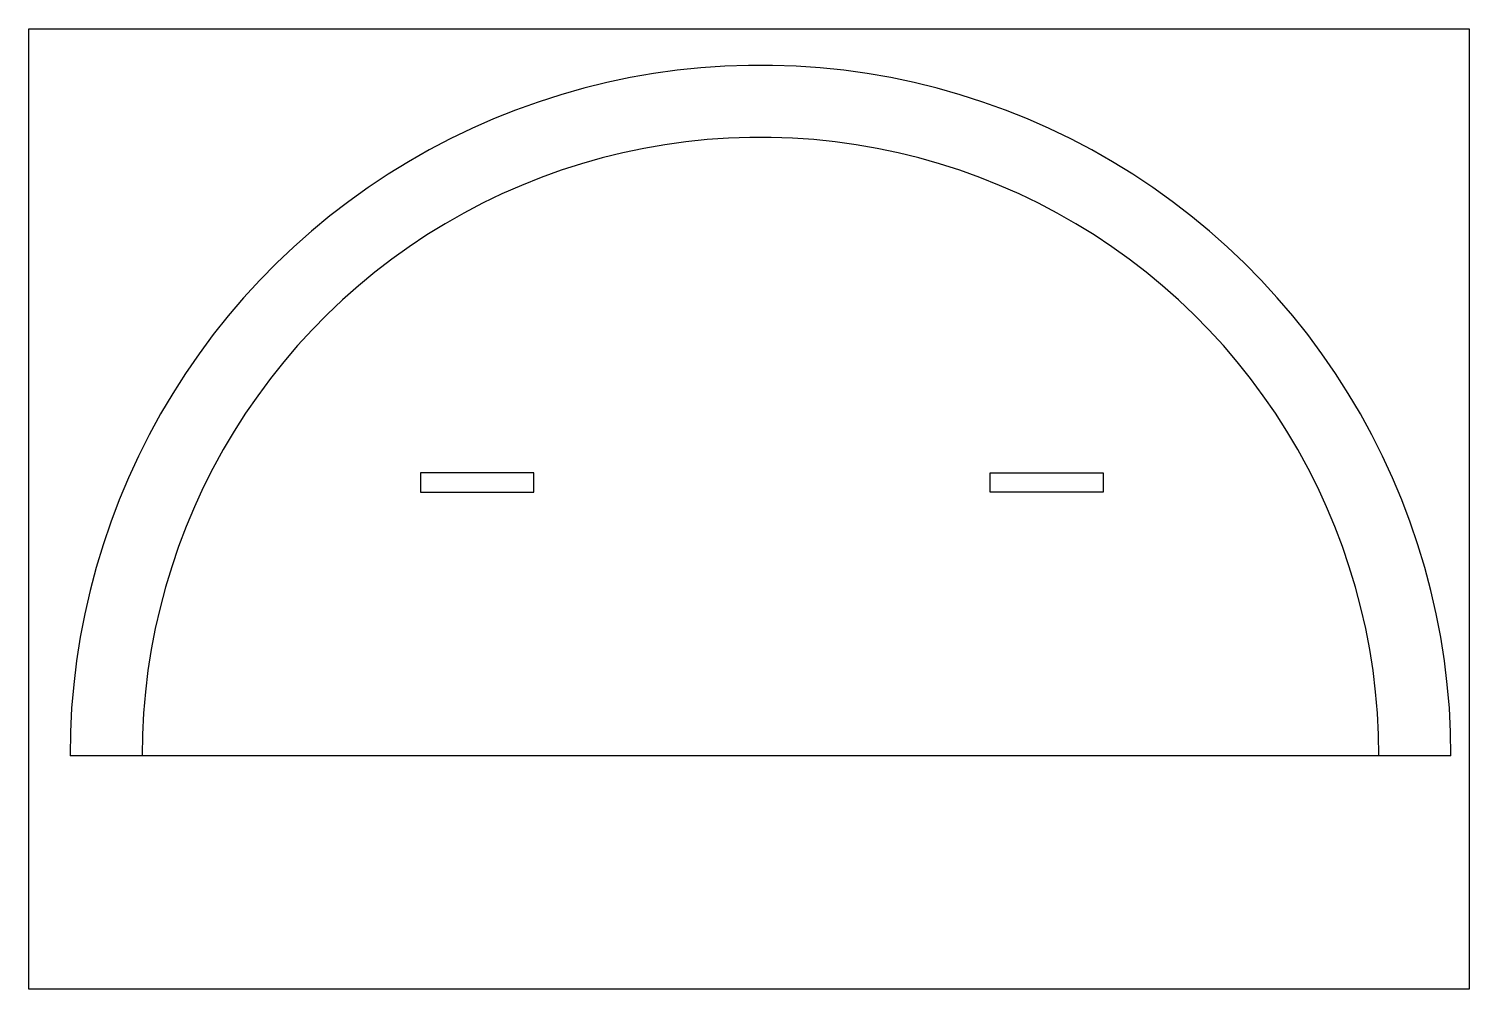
# Model space of a CAD drawing. Header units: millimetres. Extents: x 35122 to 36022, y -8710 to -8110.
import ezdxf

# ---------------------------------------------------------------- set-up
doc = ezdxf.new("R2010")
doc.units = ezdxf.units.MM
doc.header["$MEASUREMENT"] = 0
for name, color, linetype, true_color in [('90X60', 6, 'Continuous', 0xff00ff), ('CORTE', 172, 'Continuous', 0x0000bf), ('GRABADO', 1, 'Continuous', 0xff0000)]:
    doc.layers.add(name, color=color, linetype=linetype, true_color=true_color)

msp = doc.modelspace()

# ---------------------------------------------------------------- linework, layer by layer
at = {"layer": '90X60'}
for p, q in [((35121.84, -8710.16), (35121.84, -8110.16)), ((35121.84, -8110.16), (36021.84, -8110.16)), ((36021.84, -8110.16), (36021.84, -8710.16)), ((36021.84, -8710.16), (35121.84, -8710.16))]:
    msp.add_line(p, q, dxfattribs=at)
at = {"layer": 'CORTE'}
for p, q in [((35541.84, -8134.52), (35527.02, -8136.06)), ((35556.7, -8133.5), (35541.84, -8134.52)), ((35571.58, -8132.98), (35556.7, -8133.5)), ((35586.48, -8132.98), (35571.58, -8132.98)), ((35601.36, -8133.5), (35586.48, -8132.98)), ((35616.22, -8134.52), (35601.36, -8133.5)), ((35631.03, -8136.06), (35616.22, -8134.52)), ((35483.02, -8143.73), (35468.56, -8147.3)), ((35497.6, -8140.67), (35483.02, -8143.73)), ((35512.27, -8138.11), (35497.6, -8140.67)), ((35527.02, -8136.06), (35512.27, -8138.11)), ((35645.78, -8138.11), (35631.03, -8136.06)), ((35660.46, -8140.67), (35645.78, -8138.11)), ((35675.03, -8143.73), (35660.46, -8140.67)), ((35689.49, -8147.3), (35675.03, -8143.73)), ((35454.23, -8151.36), (35440.05, -8155.91)), ((35468.56, -8147.3), (35454.23, -8151.36)), ((35703.82, -8151.36), (35689.49, -8147.3)), ((35718, -8155.91), (35703.82, -8151.36)), ((35426.04, -8160.95), (35412.21, -8166.47)), ((35440.05, -8155.91), (35426.04, -8160.95)), ((35732.02, -8160.95), (35718, -8155.91)), ((35745.85, -8166.47), (35732.02, -8160.95)), ((35412.21, -8166.47), (35398.57, -8172.47)), ((35759.48, -8172.47), (35745.85, -8166.47)), ((35385.15, -8178.93), (35371.97, -8185.85)), ((35398.57, -8172.47), (35385.15, -8178.93)), ((35772.9, -8178.93), (35759.48, -8172.47)), ((35786.09, -8185.85), (35772.9, -8178.93)), ((35371.97, -8185.85), (35359.02, -8193.23)), ((35799.03, -8193.23), (35786.09, -8185.85)), ((35359.02, -8193.23), (35346.35, -8201.04)), ((35811.71, -8201.04), (35799.03, -8193.23)), ((35346.35, -8201.04), (35333.94, -8209.29)), ((35824.11, -8209.29), (35811.71, -8201.04)), ((35333.94, -8209.29), (35321.83, -8217.96)), ((35836.22, -8217.96), (35824.11, -8209.29)), ((35321.83, -8217.96), (35310.03, -8227.04)), ((35848.02, -8227.04), (35836.22, -8217.96)), ((35310.03, -8227.04), (35298.55, -8236.53)), ((35859.51, -8236.53), (35848.02, -8227.04)), ((35298.55, -8236.53), (35287.4, -8246.41)), ((35870.66, -8246.41), (35859.51, -8236.53)), ((35287.4, -8246.41), (35276.6, -8256.66)), ((35881.46, -8256.66), (35870.66, -8246.41)), ((35276.6, -8256.66), (35266.16, -8267.28)), ((35891.9, -8267.28), (35881.46, -8256.66)), ((35266.16, -8267.28), (35256.09, -8278.26)), ((35901.96, -8278.26), (35891.9, -8267.28)), ((35256.09, -8278.26), (35246.41, -8289.58)), ((35911.65, -8289.58), (35901.96, -8278.26)), ((35246.41, -8289.58), (35237.12, -8301.22)), ((35920.93, -8301.22), (35911.65, -8289.58)), ((35237.12, -8301.22), (35228.25, -8313.18)), ((35929.81, -8313.18), (35920.93, -8301.22)), ((35228.25, -8313.18), (35219.79, -8325.44)), ((35938.27, -8325.44), (35929.81, -8313.18)), ((35219.79, -8325.44), (35211.75, -8337.98)), ((35946.3, -8337.98), (35938.27, -8325.44)), ((35211.75, -8337.98), (35204.16, -8350.79)), ((35953.9, -8350.79), (35946.3, -8337.98)), ((35204.16, -8350.79), (35197.01, -8363.86)), ((35961.05, -8363.86), (35953.9, -8350.79)), ((35197.01, -8363.86), (35190.32, -8377.16)), ((35967.74, -8377.16), (35961.05, -8363.86)), ((35190.32, -8377.16), (35184.09, -8390.69)), ((35973.97, -8390.69), (35967.74, -8377.16)), ((35437.37, -8387.61), (35366.65, -8387.61)), ((35366.65, -8387.61), (35366.65, -8399.64)), ((35437.37, -8399.64), (35437.37, -8387.61)), ((35722.43, -8387.61), (35793.15, -8387.61)), ((35722.43, -8399.64), (35722.43, -8387.61)), ((35793.15, -8387.61), (35793.15, -8399.64)), ((35184.09, -8390.69), (35178.33, -8404.42)), ((35979.73, -8404.42), (35973.97, -8390.69)), ((35178.33, -8404.42), (35173.05, -8418.35)), ((35366.65, -8399.64), (35437.37, -8399.64)), ((35793.15, -8399.64), (35722.43, -8399.64)), ((35985.01, -8418.35), (35979.73, -8404.42)), ((35173.05, -8418.35), (35168.25, -8432.45)), ((35989.81, -8432.45), (35985.01, -8418.35)), ((35168.25, -8432.45), (35163.94, -8446.71)), ((35994.12, -8446.71), (35989.81, -8432.45)), ((35163.94, -8446.71), (35160.13, -8461.1)), ((35997.93, -8461.1), (35994.12, -8446.71)), ((35160.13, -8461.1), (35156.81, -8475.63)), ((36001.24, -8475.63), (35997.93, -8461.1)), ((35156.81, -8475.63), (35154, -8490.25)), ((36004.05, -8490.25), (36001.24, -8475.63)), ((35154, -8490.25), (35151.7, -8504.97)), ((36006.36, -8504.97), (36004.05, -8490.25)), ((35151.7, -8504.97), (35149.9, -8519.75)), ((36008.15, -8519.75), (36006.36, -8504.97)), ((35149.9, -8519.75), (35148.62, -8534.59)), ((36009.44, -8534.59), (36008.15, -8519.75)), ((35148.62, -8534.59), (35147.85, -8549.46)), ((36010.21, -8549.46), (36009.44, -8534.59)), ((35147.85, -8549.46), (35147.59, -8564.35)), ((36010.47, -8564.35), (36010.21, -8549.46)), ((36010.47, -8564.35), (35147.59, -8564.35))]:
    msp.add_line(p, q, dxfattribs=at)
at = {"layer": 'GRABADO'}
for p, q in [((35532.45, -8180.76), (35519.24, -8182.59)), ((35545.72, -8179.38), (35532.45, -8180.76)), ((35559.03, -8178.46), (35545.72, -8179.38)), ((35572.36, -8178), (35559.03, -8178.46)), ((35585.7, -8178), (35572.36, -8178)), ((35599.03, -8178.46), (35585.7, -8178)), ((35612.34, -8179.38), (35599.03, -8178.46)), ((35625.61, -8180.76), (35612.34, -8179.38)), ((35638.82, -8182.59), (35625.61, -8180.76)), ((35493.04, -8187.63), (35480.09, -8190.82)), ((35506.1, -8184.88), (35493.04, -8187.63)), ((35519.24, -8182.59), (35506.1, -8184.88)), ((35651.96, -8184.88), (35638.82, -8182.59)), ((35665.01, -8187.63), (35651.96, -8184.88)), ((35677.97, -8190.82), (35665.01, -8187.63)), ((35454.56, -8198.54), (35442, -8203.05)), ((35467.26, -8194.46), (35454.56, -8198.54)), ((35480.09, -8190.82), (35467.26, -8194.46)), ((35690.8, -8194.46), (35677.97, -8190.82)), ((35703.5, -8198.54), (35690.8, -8194.46)), ((35716.05, -8203.05), (35703.5, -8198.54)), ((35429.61, -8207.99), (35417.4, -8213.36)), ((35442, -8203.05), (35429.61, -8207.99)), ((35728.44, -8207.99), (35716.05, -8203.05)), ((35740.65, -8213.36), (35728.44, -8207.99)), ((35417.4, -8213.36), (35405.38, -8219.15)), ((35752.67, -8219.15), (35740.65, -8213.36)), ((35393.57, -8225.35), (35381.98, -8231.95)), ((35405.38, -8219.15), (35393.57, -8225.35)), ((35764.48, -8225.35), (35752.67, -8219.15)), ((35776.07, -8231.95), (35764.48, -8225.35)), ((35381.98, -8231.95), (35370.63, -8238.95)), ((35787.43, -8238.95), (35776.07, -8231.95)), ((35370.63, -8238.95), (35359.52, -8246.34)), ((35798.54, -8246.34), (35787.43, -8238.95)), ((35359.52, -8246.34), (35348.67, -8254.11)), ((35809.38, -8254.11), (35798.54, -8246.34)), ((35348.67, -8254.11), (35338.1, -8262.24)), ((35819.95, -8262.24), (35809.38, -8254.11)), ((35327.82, -8270.74), (35317.83, -8279.58)), ((35338.1, -8262.24), (35327.82, -8270.74)), ((35830.24, -8270.74), (35819.95, -8262.24)), ((35840.22, -8279.58), (35830.24, -8270.74)), ((35317.83, -8279.58), (35308.16, -8288.77)), ((35849.9, -8288.77), (35840.22, -8279.58)), ((35308.16, -8288.77), (35298.81, -8298.28)), ((35859.25, -8298.28), (35849.9, -8288.77)), ((35298.81, -8298.28), (35289.79, -8308.11)), ((35868.26, -8308.11), (35859.25, -8298.28)), ((35289.79, -8308.11), (35281.12, -8318.25)), ((35876.94, -8318.25), (35868.26, -8308.11)), ((35281.12, -8318.25), (35272.8, -8328.68)), ((35885.25, -8328.68), (35876.94, -8318.25)), ((35272.8, -8328.68), (35264.85, -8339.39)), ((35893.21, -8339.39), (35885.25, -8328.68)), ((35264.85, -8339.39), (35257.27, -8350.37)), ((35900.78, -8350.37), (35893.21, -8339.39)), ((35257.27, -8350.37), (35250.08, -8361.6)), ((35907.98, -8361.6), (35900.78, -8350.37)), ((35250.08, -8361.6), (35243.28, -8373.08)), ((35914.78, -8373.08), (35907.98, -8361.6)), ((35243.28, -8373.08), (35236.87, -8384.78)), ((35921.18, -8384.78), (35914.78, -8373.08)), ((35236.87, -8384.78), (35230.88, -8396.7)), ((35927.18, -8396.7), (35921.18, -8384.78)), ((35230.88, -8396.7), (35225.3, -8408.81)), ((35932.76, -8408.81), (35927.18, -8396.7)), ((35225.3, -8408.81), (35220.14, -8421.11)), ((35937.91, -8421.11), (35932.76, -8408.81)), ((35220.14, -8421.11), (35215.41, -8433.59)), ((35942.64, -8433.59), (35937.91, -8421.11)), ((35215.41, -8433.59), (35211.12, -8446.21)), ((35946.94, -8446.21), (35942.64, -8433.59)), ((35211.12, -8446.21), (35207.26, -8458.98)), ((35950.8, -8458.98), (35946.94, -8446.21)), ((35207.26, -8458.98), (35203.84, -8471.88)), ((35954.21, -8471.88), (35950.8, -8458.98)), ((35203.84, -8471.88), (35200.87, -8484.88)), ((35957.18, -8484.88), (35954.21, -8471.88)), ((35200.87, -8484.88), (35198.36, -8497.98)), ((35959.7, -8497.98), (35957.18, -8484.88)), ((35198.36, -8497.98), (35196.29, -8511.16)), ((35961.76, -8511.16), (35959.7, -8497.98)), ((35196.29, -8511.16), (35194.68, -8524.41)), ((35963.37, -8524.41), (35961.76, -8511.16)), ((35194.68, -8524.41), (35193.53, -8537.7)), ((35964.52, -8537.7), (35963.37, -8524.41)), ((35193.53, -8537.7), (35192.84, -8551.02)), ((35965.21, -8551.02), (35964.52, -8537.7)), ((35192.84, -8551.02), (35192.61, -8564.35)), ((35965.44, -8564.35), (35965.21, -8551.02))]:
    msp.add_line(p, q, dxfattribs=at)

doc.saveas('drawing.dxf')
